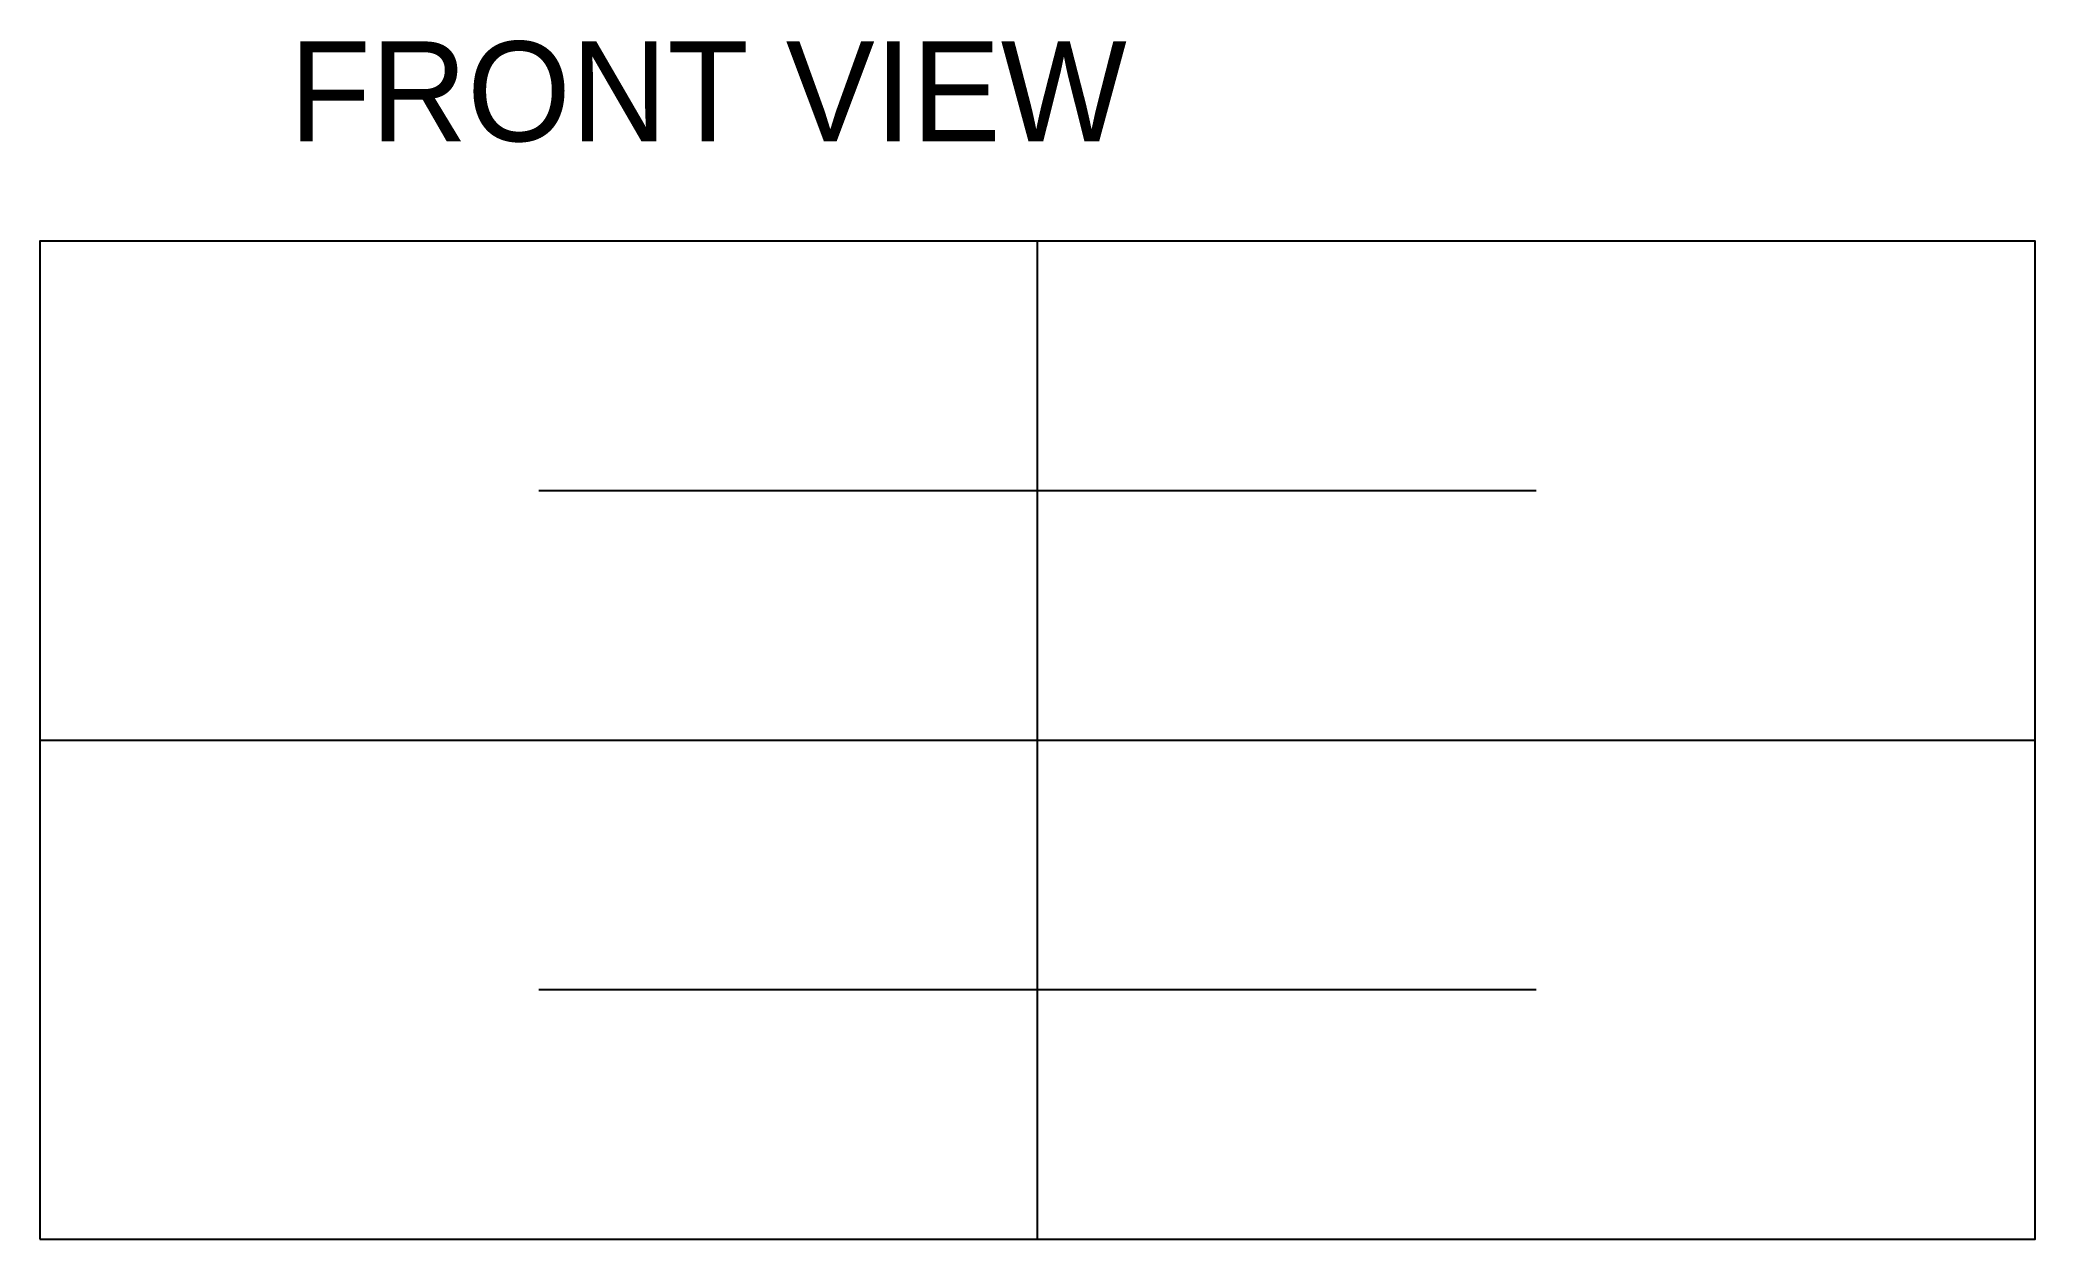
# Model space of a CAD drawing. Header units: metres. Extents: x 0 to 40, y 0 to 24.
import ezdxf

# ---------------------------------------------------------------- set-up
doc = ezdxf.new("R2010")
doc.units = ezdxf.units.M
for name, color, linetype in [('CENTERLINES', 4, 'Continuous'), ('HIDDEN', 8, 'Continuous'), ('OUTLINE', 1, 'CONTINUOUS'), ('TEXT', 3, 'CONTINUOUS')]:
    doc.layers.add(name, color=color, linetype=linetype)

msp = doc.modelspace()

# ---------------------------------------------------------------- linework, layer by layer
at = {"layer": 'CENTERLINES'}
for p, q in [((20, 0), (20, 20)), ((0, 10), (40, 10))]:
    msp.add_line(p, q, dxfattribs=at)
at = {"layer": 'HIDDEN'}
for p, q in [((10, 15), (30, 15)), ((10, 5), (30, 5))]:
    msp.add_line(p, q, dxfattribs=at)
at = {"layer": 'OUTLINE'}
msp.add_lwpolyline([(0, 0), (40, 0), (40, 20), (0, 20), (0, 0)], dxfattribs=at)

# ---------------------------------------------------------------- texts
at = {"layer": 'TEXT'}
msp.add_text('FRONT VIEW', height=2, dxfattribs=at).set_placement((5, 22))

doc.saveas('drawing.dxf')
